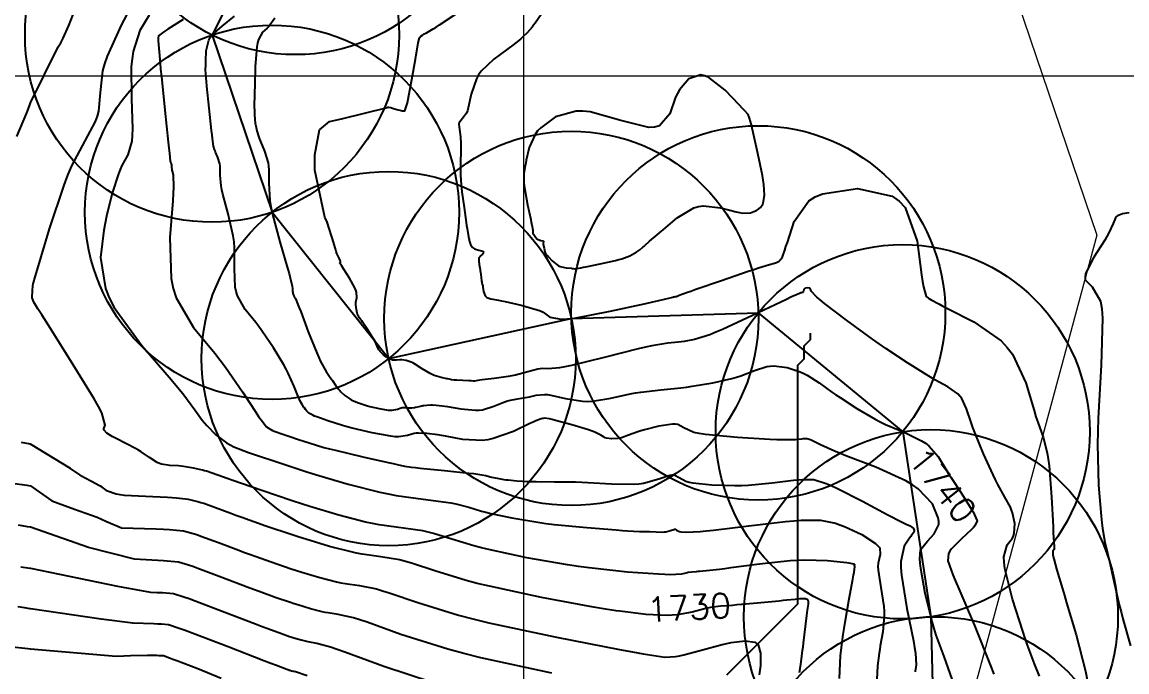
# Model space of a CAD drawing. Header units: metres. Extents: x 837117 to 838477, y 1189012 to 1191015.
# Drawn here: x 837998.7 to 838170, y 1190521.5 to 1190622.2 of the extents above; entities that cross this region are included whole.
import ezdxf

# ---------------------------------------------------------------- set-up
doc = ezdxf.new("R2010")
doc.units = ezdxf.units.M
doc.header["$LTSCALE"] = 0.3
for name, color, linetype in [('CIRCULOS', 60, 'Continuous'), ('COTAS 10', 1, 'Continuous'), ('COTAS INT', 252, 'Continuous'), ('LINEA_DE_CEROS', 61, 'Continuous')]:
    doc.layers.add(name, color=color, linetype=linetype)
for name, color, linetype, lineweight in [('COORD', 7, 'Continuous', 20), ('DRENAJE', 5, 'Continuous', 25), ('Linea_Tendencia', 51, 'Continuous', 20)]:
    doc.layers.add(name, color=color, linetype=linetype, lineweight=lineweight)
doc.styles.get("Standard").update_dxf_attribs({"font": 'simplex.shx'})

msp = doc.modelspace()

# ---------------------------------------------------------------- linework, layer by layer
at = {"layer": 'CIRCULOS'}
for centre in [(838041.072, 1190646.136), (838028.147, 1190620.176), (838037.448, 1190592.708), (838083.858, 1190576.27), (838112.846, 1190577.119), (838055.536, 1190570.039), (838135.241, 1190558.694), (838139.616, 1190530.026), (838140.332, 1190501.035)]:
    msp.add_circle(centre, 29, dxfattribs=at)
at = {"layer": 'COORD'}
for p, q in [((838076.514, 1189013.872), (838076.514, 1191013.872)), ((837476.514, 1190613.872), (838476.514, 1190613.872))]:
    msp.add_line(p, q, dxfattribs=at)
at = {"layer": 'COTAS 10'}
for points, elevation in [([(837997.875, 1190604.453), (837999.44, 1190608.107), (837999.838, 1190609.179), (838000, 1190609.643), (838004.274, 1190618.343), (838004.681, 1190618.963), (838004.849, 1190619.29), (838005.043, 1190619.683), (838005.943, 1190621.663), (838006.917, 1190624.106)], 1730), ([(838037.864, 1190622.806), (838037.118, 1190621.705), (838036.911, 1190621.454), (838036.704, 1190621.227), (838035.952, 1190620.602), (838035.326, 1190619.504), (838035.197, 1190618.979), (838035.088, 1190618.357), (838034.855, 1190615.313), (838034.767, 1190612.151), (838034.749, 1190611.455), (838034.734, 1190610.838), (838034.703, 1190609.257), (838034.705, 1190608.277), (838034.711, 1190608.038), (838034.719, 1190607.814), (838034.767, 1190607.119), (838034.856, 1190606.479), (838034.889, 1190606.288), (838034.927, 1190606.091), (838035.094, 1190605.331), (838035.392, 1190604.359), (838035.512, 1190604.028), (838035.648, 1190603.67), (838036.274, 1190602.156), (838036.826, 1190600.376), (838036.915, 1190599.85), (838036.977, 1190599.311), (838036.97, 1190597.245), (838037.114, 1190594.536), (838037.27, 1190593.591), (838037.478, 1190592.561), (838038.649, 1190588.136), (838039.86, 1190584.05), (838040.092, 1190583.234), (838040.28, 1190582.555), (838040.584, 1190581.24), (838040.601, 1190580.858), (838040.606, 1190580.767), (838040.612, 1190580.682), (838040.637, 1190580.428), (838040.66, 1190580.254), (838040.666, 1190580.219), (838040.67, 1190580.189), (838040.68, 1190580.131), (838040.7, 1190580.078), (838040.711, 1190580.052), (838040.724, 1190580.02), (838040.788, 1190579.866), (838040.877, 1190579.672), (838040.906, 1190579.617), (838040.937, 1190579.56), (838041.063, 1190579.349), (838041.456, 1190578.427), (838041.655, 1190577.923), (838041.892, 1190577.311), (838043.076, 1190574.201), (838044.373, 1190570.936), (838044.682, 1190570.226), (838044.969, 1190569.6), (838045.824, 1190568.04), (838046.487, 1190567.096), (838046.652, 1190566.859), (838046.81, 1190566.632), (838047.315, 1190565.9), (838047.813, 1190565.254), (838047.966, 1190565.082), (838048.126, 1190564.912), (838048.758, 1190564.321), (838049.489, 1190563.795), (838049.711, 1190563.666), (838049.942, 1190563.544), (838050.847, 1190563.164), (838051.929, 1190562.826), (838052.27, 1190562.731), (838052.631, 1190562.635), (838054.085, 1190562.285), (838055.476, 1190562.057), (838055.797, 1190562.038), (838056.089, 1190562.039), (838056.914, 1190562.205), (838057.49, 1190562.422), (838057.626, 1190562.455), (838057.752, 1190562.477), (838058.122, 1190562.458), (838058.457, 1190562.395), (838058.561, 1190562.388), (838058.67, 1190562.385), (838059.104, 1190562.414), (838059.564, 1190562.484), (838059.689, 1190562.508), (838059.813, 1190562.533), (838060.253, 1190562.637), (838060.703, 1190562.737), (838060.833, 1190562.759), (838060.966, 1190562.779), (838061.468, 1190562.83), (838062, 1190562.854), (838062.153, 1190562.856), (838062.307, 1190562.857), (838062.884, 1190562.846), (838063.833, 1190562.739), (838064.221, 1190562.68), (838064.665, 1190562.608), (838066.722, 1190562.241), (838068.979, 1190562.03), (838069.547, 1190562.057), (838070.092, 1190562.119), (838071.856, 1190562.652), (838073.397, 1190563.301), (838073.8, 1190563.437), (838074.193, 1190563.554), (838075.53, 1190563.821), (838076.743, 1190563.996), (838077.059, 1190564.055), (838077.366, 1190564.119), (838078.401, 1190564.391), (838079.694, 1190564.492), (838080.163, 1190564.449), (838080.681, 1190564.376), (838082.951, 1190563.852), (838085.604, 1190563.419), (838086.363, 1190563.402), (838087.132, 1190563.429), (838089.994, 1190563.9), (838092.962, 1190564.562), (838093.796, 1190564.71), (838094.637, 1190564.842), (838097.719, 1190565.194), (838100.856, 1190565.517), (838101.731, 1190565.631), (838102.608, 1190565.756), (838105.798, 1190566.296), (838108.738, 1190566.961), (838109.458, 1190567.164), (838110.137, 1190567.376), (838112.25, 1190568.209), (838114.148, 1190568.818), (838114.692, 1190568.888), (838115.244, 1190568.915), (838117.303, 1190568.658), (838119.353, 1190567.967), (838119.898, 1190567.72), (838120.433, 1190567.45), (838122.288, 1190566.275), (838124.275, 1190564.854), (838124.894, 1190564.429), (838125.543, 1190563.989), (838128.137, 1190562.288), (838130.97, 1190560.627), (838131.771, 1190560.213), (838132.578, 1190559.819), (838134.572, 1190558.978), (838135.549, 1190558.564), (838138.179, 1190557.315), (838138.771, 1190556.924), (838139.303, 1190556.515), (838140.731, 1190554.876), (838141.926, 1190552.916), (838142.312, 1190552.304), (838142.72, 1190551.661), (838144.392, 1190549.09), (838145.869, 1190546.762), (838146.156, 1190546.273), (838146.389, 1190545.851), (838146.787, 1190544.888), (838146.442, 1190544.143), (838146.207, 1190543.859), (838145.91, 1190543.541), (838144.334, 1190542.109), (838142.808, 1190540.581), (838142.544, 1190540.201), (838142.348, 1190539.84), (838142.213, 1190538.694), (838143.037, 1190536.539), (838143.446, 1190535.542), (838143.933, 1190534.37), (838146.348, 1190528.694), (838148.828, 1190522.585), (838149.357, 1190521.14)], 1740), ([(838119.262, 1190521.393), (838119.297, 1190521.677), (838119.486, 1190523.044), (838119.729, 1190524.825), (838119.798, 1190525.37), (838119.869, 1190525.937), (838120.376, 1190530.21), (838120.432, 1190530.65), (838120.483, 1190531.036), (838120.627, 1190531.983), (838120.622, 1190532.472), (838120.579, 1190532.569), (838120.518, 1190532.65), (838120.149, 1190532.804), (838119.608, 1190532.822), (838119.438, 1190532.816), (838119.259, 1190532.806), (838118.544, 1190532.733), (838117.26, 1190532.588), (838116.723, 1190532.533), (838116.107, 1190532.471), (838113.229, 1190532.195), (838110.338, 1190531.931), (838110.214, 1190531.919), (838109.512, 1190531.858), (838108.868, 1190531.803), (838107.022, 1190531.659), (838105.446, 1190531.46), (838104.972, 1190531.369), (838104.482, 1190531.264), (838102.573, 1190530.757), (838100.257, 1190530.328), (838099.509, 1190530.271), (838098.715, 1190530.242), (838095.462, 1190530.36), (838091.367, 1190530.88), (838090.815, 1190530.949), (838089.142, 1190531.216), (838087.301, 1190531.528), (838079.256, 1190533.029), (838071.154, 1190534.754), (838069.277, 1190535.206), (838067.56, 1190535.648), (838062.68, 1190537.154), (838059.057, 1190538.359), (838058.131, 1190538.612), (838057.239, 1190538.829), (838054.295, 1190539.322), (838051.419, 1190539.73), (838050.568, 1190539.894), (838049.695, 1190540.08), (838046.344, 1190540.939), (838042.704, 1190542.033), (838041.648, 1190542.368), (838040.57, 1190542.717), (838036.502, 1190544.093), (838032.742, 1190545.418), (838031.858, 1190545.735), (838031.043, 1190546.03), (838028.666, 1190546.915), (838026.851, 1190547.565), (838026.389, 1190547.712), (838025.945, 1190547.845), (838024.49, 1190548.204), (838022.657, 1190548.433), (838021.974, 1190548.484), (838021.216, 1190548.53), (838017.846, 1190548.647), (838014.588, 1190548.829), (838013.9, 1190548.915), (838013.306, 1190549.016), (838011.934, 1190549.509), (838011.104, 1190550.089), (838010.851, 1190550.244), (838010.589, 1190550.398), (838009.558, 1190550.935), (838008.379, 1190551.573), (838008.023, 1190551.79), (838007.654, 1190552.025), (838006.214, 1190553.02), (838000, 1190556.77), (837998.592, 1190557.048)], 1730), ([(838029.573, 1190520.471), (838025.941, 1190521.953), (838022.71, 1190523.19), (838022.077, 1190523.429), (838021.558, 1190523.624), (838020.629, 1190523.953), (838020.135, 1190523.99), (838019.889, 1190524), (838019.596, 1190524.011), (838018.147, 1190524.048), (838015.515, 1190523.991), (838014.477, 1190523.942), (838013.305, 1190523.878), (838000, 1190524.991), (837999.983, 1190524.994), (837999.578, 1190525.057), (837999.133, 1190525.118), (837997.196, 1190525.336)], 1720)]:
    msp.add_lwpolyline(points, dxfattribs=dict(at, elevation=elevation))
at = {"layer": 'COTAS INT'}
for points, elevation in [([(838125.435, 1190520.484), (838125.585, 1190524.012), (838126.012, 1190527.275), (838126.155, 1190528.221), (838126.308, 1190529.186), (838126.948, 1190532.826), (838127.511, 1190535.88), (838127.616, 1190536.475), (838127.698, 1190536.962), (838127.812, 1190537.818), (838127.792, 1190537.945), (838127.791, 1190537.973), (838127.791, 1190537.998), (838127.807, 1190538.061), (838127.803, 1190538.109), (838127.791, 1190538.125), (838127.774, 1190538.141), (838127.671, 1190538.208), (838126.96, 1190538.325), (838126.559, 1190538.373), (838126.07, 1190538.427), (838123.568, 1190538.68), (838120.078, 1190538.784), (838118.966, 1190538.745), (838117.791, 1190538.676), (838113.023, 1190538.179), (838108.616, 1190537.602), (838107.668, 1190537.482), (838106.839, 1190537.379), (838104.83, 1190537.151), (838103.729, 1190537.05), (838103.473, 1190537.027), (838103.237, 1190537.007), (838102.564, 1190536.955), (838101.988, 1190536.882), (838101.815, 1190536.849), (838101.636, 1190536.811), (838100.939, 1190536.626), (838099.209, 1190536.542), (838098.378, 1190536.568), (838097.394, 1190536.615), (838092.572, 1190536.959), (838086.637, 1190537.594), (838084.953, 1190537.823), (838083.251, 1190538.076), (838076.953, 1190539.184), (838071.266, 1190540.395), (838069.949, 1190540.713), (838068.743, 1190541.023), (838065.318, 1190542.08), (838062.493, 1190542.953), (838061.665, 1190543.148), (838060.818, 1190543.322), (838054.053, 1190544.281), (838053.006, 1190544.483), (838051.931, 1190544.712), (838047.808, 1190545.769), (838043.328, 1190547.116), (838042.028, 1190547.528), (838040.701, 1190547.957), (838035.695, 1190549.651), (838031.393, 1190551.156), (838030.511, 1190551.467), (838029.763, 1190551.732), (838028.176, 1190552.306), (838027.296, 1190552.588), (838026.993, 1190552.668), (838026.664, 1190552.75), (838025.262, 1190553.054), (838023.746, 1190553.31), (838023.346, 1190553.361), (838022.953, 1190553.403), (838021.603, 1190553.486), (838020.328, 1190553.688), (838019.983, 1190553.805), (838019.642, 1190553.949), (838018.437, 1190554.691), (838017.155, 1190555.586), (838016.765, 1190555.827), (838016.359, 1190556.064), (838014.767, 1190556.894), (838013.287, 1190557.63), (838012.952, 1190557.809), (838012.65, 1190557.977), (838011.829, 1190558.492), (838011.423, 1190558.954), (838011.382, 1190559.089), (838011.373, 1190559.227), (838011.599, 1190559.747), (838011.035, 1190561.609), (838010.528, 1190562.592), (838009.869, 1190563.778), (838006.223, 1190569.749), (838002.469, 1190575.656), (838001.742, 1190576.801), (838001.151, 1190577.734), (838000.496, 1190578.776), (838000.268, 1190579.433), (838000.312, 1190580.717), (838000.435, 1190581.749), (838000.439, 1190581.763), (838000.727, 1190582.723), (838001.084, 1190583.914), (838002.944, 1190590.135), (838005.197, 1190596.932), (838005.803, 1190598.485), (838006.401, 1190599.896), (838008.494, 1190603.806), (838010.095, 1190606.767), (838010.383, 1190607.579), (838010.603, 1190608.388), (838010.834, 1190611.286), (838011.207, 1190614.631), (838011.516, 1190615.724), (838011.913, 1190616.888), (838014.093, 1190621.69), (838016.337, 1190625.945)], 1732), ([(838018.406, 1190623.231), (838016.967, 1190620.868), (838015.906, 1190617.607), (838015.739, 1190616.507), (838015.625, 1190615.323), (838015.672, 1190610.337), (838015.825, 1190605.631), (838015.778, 1190604.623), (838015.694, 1190603.743), (838015.069, 1190601.631), (838014.168, 1190599.943), (838013.909, 1190599.33), (838013.647, 1190598.655), (838012.665, 1190595.69), (838011.777, 1190592.102), (838011.573, 1190591.034), (838011.387, 1190589.934), (838010.866, 1190585.69), (838011.602, 1190580.892), (838012.207, 1190579.443), (838012.988, 1190577.941), (838017.257, 1190572.081), (838021.811, 1190566.774), (838022.77, 1190565.622), (838023.598, 1190564.606), (838025.498, 1190562.081), (838026.629, 1190560.5), (838026.972, 1190560.08), (838027.328, 1190559.667), (838028.721, 1190558.239), (838030.4, 1190556.976), (838030.937, 1190556.667), (838031.504, 1190556.376), (838033.813, 1190555.472), (838036.271, 1190554.685), (838036.933, 1190554.468), (838037.586, 1190554.251), (838039.878, 1190553.468), (838042.68, 1190552.554), (838043.655, 1190552.253), (838044.717, 1190551.931), (838049.271, 1190550.599), (838054.167, 1190549.345), (838055.444, 1190549.072), (838056.687, 1190548.832), (838060.891, 1190548.236), (838064.396, 1190547.814), (838065.199, 1190547.683), (838065.928, 1190547.547), (838067.956, 1190547.005), (838069.927, 1190546.397), (838070.62, 1190546.219), (838071.378, 1190546.036), (838074.65, 1190545.34), (838078.679, 1190544.668), (838079.915, 1190544.502), (838081.202, 1190544.343), (838086.283, 1190543.84), (838090.825, 1190543.479), (838091.773, 1190543.411), (838092.587, 1190543.356), (838094.406, 1190543.27), (838095.384, 1190543.256), (838095.666, 1190543.247), (838095.954, 1190543.235), (838097.038, 1190543.171), (838098.055, 1190543.157), (838098.301, 1190543.177), (838098.531, 1190543.208), (838099.233, 1190543.402), (838099.742, 1190543.572), (838099.851, 1190543.586), (838099.945, 1190543.586), (838100.17, 1190543.47), (838100.483, 1190543.289), (838100.634, 1190543.248), (838100.812, 1190543.212), (838101.685, 1190543.117), (838103.814, 1190543.233), (838104.783, 1190543.33), (838105.918, 1190543.455), (838111.387, 1190544.143), (838117.075, 1190544.802), (838118.347, 1190544.91), (838119.487, 1190544.986), (838122.512, 1190544.988), (838124.809, 1190544.521), (838125.491, 1190544.3), (838126.192, 1190544.04), (838128.89, 1190542.77), (838131.048, 1190541.366), (838131.41, 1190541.021), (838131.669, 1190540.695), (838131.753, 1190539.676), (838131.412, 1190538.349), (838131.404, 1190537.828), (838131.433, 1190537.241), (838131.849, 1190534.57), (838132.297, 1190531.63), (838132.345, 1190530.874), (838132.361, 1190530.144), (838132.148, 1190527.716), (838131.763, 1190525.527), (838131.671, 1190524.946), (838131.585, 1190524.377), (838131.328, 1190522.414), (838131.238, 1190520.291)], 1734), ([(838023.678, 1190622.567), (838021.307, 1190621.065), (838020.848, 1190620.766), (838020.475, 1190620.518), (838019.842, 1190620.045), (838019.802, 1190619.666), (838019.803, 1190619.476), (838019.809, 1190619.25), (838019.874, 1190618.129), (838020.08, 1190615.833), (838020.175, 1190614.866), (838020.286, 1190613.756), (838020.825, 1190608.55), (838021.349, 1190603.592), (838021.45, 1190602.638), (838021.533, 1190601.866), (838021.677, 1190600.592), (838021.71, 1190600.484), (838021.724, 1190600.448), (838021.739, 1190600.408), (838021.808, 1190600.24), (838021.87, 1190600.042), (838021.879, 1190599.983), (838021.886, 1190599.923), (838021.886, 1190599.694), (838021.91, 1190599.364), (838021.933, 1190599.241), (838021.963, 1190599.104), (838022.129, 1190598.495), (838022.177, 1190596.583), (838022.132, 1190595.625), (838022.063, 1190594.481), (838021.604, 1190588.801), (838021.79, 1190582.472), (838022.126, 1190580.919), (838022.587, 1190579.452), (838025.28, 1190574.874), (838028.574, 1190570.899), (838029.414, 1190569.811), (838030.222, 1190568.73), (838032.879, 1190564.874), (838034.938, 1190561.723), (838035.37, 1190561.085), (838035.741, 1190560.55), (838036.581, 1190559.466), (838037.24, 1190559.036), (838037.498, 1190558.913), (838037.788, 1190558.787), (838039.106, 1190558.319), (838040.664, 1190557.819), (838041.105, 1190557.674), (838041.55, 1190557.526), (838043.194, 1190556.965), (838045.486, 1190556.285), (838046.34, 1190556.061), (838047.288, 1190555.822), (838051.506, 1190554.831), (838055.444, 1190553.941), (838056.217, 1190553.765), (838056.851, 1190553.619), (838057.993, 1190553.35), (838059.091, 1190553.207), (838059.697, 1190553.141), (838060.434, 1190553.065), (838064.189, 1190552.693), (838067.975, 1190552.306), (838068.733, 1190552.219), (838069.364, 1190552.141), (838070.594, 1190551.931), (838071.11, 1190551.772), (838071.292, 1190551.725), (838071.49, 1190551.677), (838072.347, 1190551.495), (838073.403, 1190551.319), (838073.727, 1190551.275), (838074.064, 1190551.234), (838075.395, 1190551.102), (838077.156, 1190551.009), (838077.764, 1190550.992), (838078.424, 1190550.979), (838081.245, 1190550.963), (838084.522, 1190550.918), (838085.47, 1190550.886), (838086.435, 1190550.846), (838090.069, 1190550.631), (838093.479, 1190550.586), (838094.303, 1190550.653), (838095.074, 1190550.755), (838097.428, 1190551.407), (838099.135, 1190551.976), (838099.499, 1190552.024), (838099.816, 1190552.025), (838100.569, 1190551.634), (838101.62, 1190551.027), (838102.124, 1190550.892), (838102.721, 1190550.771), (838105.65, 1190550.451), (838109.234, 1190550.367), (838110.244, 1190550.394), (838111.263, 1190550.444), (838115.006, 1190550.805), (838118.304, 1190551.188), (838119.041, 1190551.25), (838119.703, 1190551.294), (838121.457, 1190551.296), (838123.376, 1190550.707), (838124.142, 1190550.379), (838125.009, 1190549.979), (838128.987, 1190547.937), (838132.855, 1190545.869), (838133.652, 1190545.453), (838134.331, 1190545.103), (838135.795, 1190544.405), (838136.386, 1190544.138), (838136.514, 1190544.061), (838136.627, 1190543.982), (838136.908, 1190543.687), (838137.023, 1190543.41), (838137.031, 1190543.344), (838137.03, 1190543.282), (838136.941, 1190543.096), (838136.626, 1190542.675), (838136.481, 1190542.465), (838136.312, 1190542.216), (838135.493, 1190540.978), (838134.957, 1190538.584), (838134.966, 1190537.605), (838135.043, 1190536.49), (838135.887, 1190531.322), (838136.895, 1190526.297), (838137.075, 1190525.273), (838137.211, 1190524.407), (838137.348, 1190522.606), (838137.218, 1190521.867), (838137.187, 1190521.67), (838137.158, 1190521.478)], 1736), ([(838142.915, 1190520.362), (838141.658, 1190523.858), (838140.42, 1190527.198), (838140.099, 1190528.236), (838139.787, 1190529.322), (838138.738, 1190533.653), (838138.028, 1190537.52), (838137.929, 1190538.315), (838137.873, 1190538.989), (838138.025, 1190540.428), (838138.608, 1190541.201), (838138.824, 1190541.456), (838139.064, 1190541.728), (838140.124, 1190542.858), (838140.822, 1190544.331), (838140.833, 1190544.819), (838140.764, 1190545.343), (838139.857, 1190547.525), (838137.644, 1190549.861), (838136.752, 1190550.482), (838135.739, 1190551.092), (838131.073, 1190553.199), (838126.435, 1190554.97), (838125.44, 1190555.368), (838124.571, 1190555.725), (838122.475, 1190556.678), (838121.379, 1190557.24), (838121.141, 1190557.351), (838120.93, 1190557.441), (838120.401, 1190557.603), (838119.918, 1190557.603), (838119.736, 1190557.591), (838119.533, 1190557.573), (838118.625, 1190557.468), (838116.607, 1190557.432), (838115.705, 1190557.458), (838114.654, 1190557.501), (838109.614, 1190557.785), (838104.681, 1190558.251), (838103.696, 1190558.408), (838102.877, 1190558.577), (838101.294, 1190559.289), (838100.395, 1190559.811), (838100.007, 1190559.86), (838099.558, 1190559.867), (838097.433, 1190559.55), (838095.18, 1190558.978), (838094.65, 1190558.826), (838094.16, 1190558.676), (838092.732, 1190558.153), (838091.621, 1190557.758), (838091.331, 1190557.689), (838091.05, 1190557.636), (838090.099, 1190557.589), (838089.298, 1190557.715), (838089.112, 1190557.771), (838088.94, 1190557.837), (838088.446, 1190558.153), (838087.514, 1190558.629), (838087.066, 1190558.795), (838086.536, 1190558.977), (838083.938, 1190559.756), (838081.382, 1190560.452), (838080.879, 1190560.579), (838080.464, 1190560.679), (838079.706, 1190560.806), (838079.516, 1190560.757), (838079.46, 1190560.745), (838079.402, 1190560.734), (838079.179, 1190560.702), (838078.376, 1190560.385), (838077.952, 1190560.194), (838077.441, 1190559.959), (838074.867, 1190558.74), (838071.754, 1190557.634), (838070.903, 1190557.471), (838070.056, 1190557.371), (838067.037, 1190557.523), (838064.361, 1190558.003), (838063.731, 1190558.108), (838063.148, 1190558.202), (838061.445, 1190558.44), (838060.142, 1190558.486), (838059.812, 1190558.458), (838059.496, 1190558.412), (838058.466, 1190558.098), (838057.052, 1190557.902), (838056.493, 1190557.929), (838055.863, 1190557.992), (838052.982, 1190558.516), (838049.886, 1190559.263), (838049.118, 1190559.466), (838048.39, 1190559.669), (838046.088, 1190560.388), (838044.393, 1190561.001), (838044.049, 1190561.135), (838043.759, 1190561.255), (838043.162, 1190561.56), (838042.934, 1190561.773), (838042.876, 1190561.835), (838042.821, 1190561.897), (838042.641, 1190562.13), (838042.459, 1190562.394), (838042.402, 1190562.476), (838042.342, 1190562.562), (838042.103, 1190562.903), (838041.759, 1190563.557), (838041.634, 1190563.84), (838041.496, 1190564.168), (838040.887, 1190565.72), (838039.971, 1190567.758), (838039.639, 1190568.392), (838039.273, 1190569.055), (838037.668, 1190571.703), (838035.887, 1190574.348), (838035.41, 1190575.01), (838034.94, 1190575.642), (838033.302, 1190577.668), (838032.076, 1190579.751), (838031.867, 1190580.418), (838031.714, 1190581.125), (838031.629, 1190584.005), (838031.65, 1190587.212), (838031.563, 1190588.125), (838031.436, 1190589.048), (838030.643, 1190592.474), (838029.814, 1190595.521), (838029.665, 1190596.206), (838029.551, 1190596.821), (838029.428, 1190598.47), (838029.432, 1190599.617), (838029.397, 1190599.917), (838029.348, 1190600.209), (838029.041, 1190601.198), (838028.693, 1190602.039), (838028.618, 1190602.238), (838028.551, 1190602.422), (838028.385, 1190602.962), (838028.214, 1190604.13), (838028.144, 1190604.71), (838028.064, 1190605.401), (838027.692, 1190608.822), (838027.343, 1190612.258), (838027.277, 1190612.958), (838027.224, 1190613.55), (838027.143, 1190614.78), (838027.159, 1190615.548), (838027.166, 1190615.848), (838027.175, 1190616.186), (838027.217, 1190617.723), (838027.633, 1190619.391), (838027.877, 1190619.813), (838028.177, 1190620.216), (838029.725, 1190621.528), (838031.633, 1190623.114)], 1738), ([(838156.454, 1190520.82), (838155.667, 1190522.76), (838154.581, 1190525.608), (838154.225, 1190526.639), (838153.845, 1190527.776), (838152.271, 1190532.76), (838151.091, 1190537.497), (838150.958, 1190538.478), (838150.91, 1190539.317), (838151.439, 1190541.153), (838152.273, 1190542.209), (838152.418, 1190542.556), (838152.526, 1190542.927), (838152.604, 1190544.461), (838152.271, 1190546.121), (838152.12, 1190546.571), (838151.944, 1190547.016), (838151.093, 1190548.588), (838149.967, 1190550.553), (838149.617, 1190551.246), (838149.251, 1190552.004), (838147.79, 1190555.279), (838146.431, 1190558.598), (838146.129, 1190559.383), (838145.858, 1190560.11), (838145.148, 1190562.254), (838144.399, 1190563.848), (838144.104, 1190564.229), (838143.771, 1190564.584), (838142.254, 1190565.647), (838140.217, 1190566.762), (838139.558, 1190567.149), (838138.857, 1190567.57), (838135.978, 1190569.372), (838132.614, 1190571.616), (838131.607, 1190572.315), (838130.568, 1190573.048), (838126.541, 1190575.978), (838123.121, 1190578.588), (838122.465, 1190579.12), (838121.934, 1190579.57), (838121.067, 1190580.504), (838120.952, 1190580.82), (838120.897, 1190580.88), (838120.83, 1190580.928), (838120.504, 1190581.002), (838120.171, 1190580.951), (838120.101, 1190580.921), (838120.041, 1190580.883), (838119.902, 1190580.688), (838119.838, 1190580.49), (838119.814, 1190580.418), (838119.792, 1190580.354), (838119.781, 1190580.335), (838119.777, 1190580.331), (838119.774, 1190580.326), (838119.76, 1190580.314), (838119.736, 1190580.302), (838119.727, 1190580.299), (838119.717, 1190580.295), (838119.67, 1190580.282), (838119.567, 1190580.25), (838119.521, 1190580.235), (838119.468, 1190580.218), (838119.217, 1190580.132), (838117.92, 1190579.541), (838117.209, 1190579.205), (838116.345, 1190578.795), (838111.951, 1190576.69), (838107.293, 1190574.544), (838106.263, 1190574.108), (838105.346, 1190573.74), (838102.97, 1190572.981), (838101.336, 1190572.704), (838100.886, 1190572.64), (838100.438, 1190572.582), (838098.832, 1190572.417), (838096.346, 1190572.001), (838095.344, 1190571.784), (838094.206, 1190571.524), (838088.961, 1190570.217), (838083.893, 1190568.973), (838082.867, 1190568.753), (838082.004, 1190568.586), (838080.247, 1190568.429), (838079.343, 1190568.478), (838079.018, 1190568.439), (838078.66, 1190568.379), (838077.096, 1190567.975), (838075.215, 1190567.482), (838074.657, 1190567.365), (838074.084, 1190567.257), (838071.88, 1190566.94), (838070.011, 1190566.723), (838069.648, 1190566.679), (838069.353, 1190566.642), (838068.845, 1190566.564), (838068.77, 1190566.541), (838068.746, 1190566.538), (838068.722, 1190566.537), (838068.624, 1190566.546), (838068.321, 1190566.57), (838068.167, 1190566.579), (838067.982, 1190566.588), (838067.059, 1190566.627), (838066.106, 1190566.673), (838065.902, 1190566.687), (838065.724, 1190566.701), (838065.297, 1190566.756), (838064.891, 1190566.843), (838064.726, 1190566.876), (838064.538, 1190566.915), (838063.67, 1190567.089), (838062.601, 1190567.425), (838062.287, 1190567.565), (838061.964, 1190567.726), (838060.732, 1190568.475), (838059.566, 1190569.207), (838059.285, 1190569.356), (838059.023, 1190569.482), (838058.227, 1190569.746), (838057.585, 1190569.825), (838057.42, 1190569.834), (838057.26, 1190569.839), (838056.726, 1190569.81), (838056.264, 1190569.792), (838056.148, 1190569.804), (838056.038, 1190569.822), (838055.687, 1190569.945), (838055.337, 1190570.163), (838055.228, 1190570.24), (838055.114, 1190570.325), (838054.657, 1190570.694), (838054.221, 1190571.14), (838054.121, 1190571.274), (838054.029, 1190571.412), (838053.768, 1190571.949), (838053.416, 1190572.682), (838053.267, 1190572.944), (838053.095, 1190573.232), (838052.286, 1190574.485), (838051.505, 1190575.646), (838051.35, 1190575.875), (838051.222, 1190576.064), (838050.983, 1190576.416), (838050.919, 1190576.505), (838050.883, 1190576.553), (838050.819, 1190576.635), (838050.735, 1190576.842), (838050.706, 1190576.943), (838050.673, 1190577.065), (838050.531, 1190577.664), (838050.443, 1190578.377), (838050.445, 1190578.57), (838050.457, 1190578.761), (838050.597, 1190579.435), (838050.551, 1190580.311), (838050.446, 1190580.629), (838050.302, 1190580.98), (838049.448, 1190582.521), (838048.546, 1190583.941), (838048.372, 1190584.215), (838048.23, 1190584.438), (838047.987, 1190584.813), (838047.98, 1190584.857), (838047.986, 1190584.871), (838047.995, 1190584.886), (838048.059, 1190584.946), (838048.078, 1190585.085), (838048.06, 1190585.149), (838048.032, 1190585.224), (838047.843, 1190585.587), (838047.522, 1190586.336), (838047.409, 1190586.655), (838047.286, 1190587.022), (838046.759, 1190588.748), (838046.224, 1190590.481), (838046.097, 1190590.852), (838045.979, 1190591.177), (838045.629, 1190591.958), (838044.082, 1190599.233), (838044.082, 1190601.631), (838044.819, 1190605.504), (838046.386, 1190606.795), (838048.229, 1190607.164), (838055.359, 1190608.955), (838055.374, 1190608.976), (838055.397, 1190608.991), (838055.543, 1190609), (838055.857, 1190608.932), (838055.985, 1190608.898), (838056.132, 1190608.858), (838056.814, 1190608.659), (838057.49, 1190608.474), (838057.634, 1190608.443), (838057.76, 1190608.421), (838058.055, 1190608.413), (838058.324, 1190609.188), (838058.432, 1190609.66), (838058.555, 1190610.243), (838059.122, 1190613.277), (838059.677, 1190616.436), (838059.793, 1190617.097), (838059.892, 1190617.667), (838060.113, 1190618.956), (838060.243, 1190619.536), (838060.284, 1190619.659), (838060.327, 1190619.765), (838060.504, 1190620.012), (838060.761, 1190620.176), (838060.855, 1190620.229), (838060.959, 1190620.285), (838061.417, 1190620.518), (838062.441, 1190621.121), (838062.902, 1190621.411), (838063.439, 1190621.754), (838066.022, 1190623.436)], 1742), ([(838079.162, 1190623.378), (838078.24, 1190622.006), (838078.004, 1190621.685), (838077.776, 1190621.389), (838077.026, 1190620.531), (838076.363, 1190619.893), (838076.191, 1190619.735), (838076.024, 1190619.585), (838075.46, 1190619.113), (838074.58, 1190618.446), (838074.214, 1190618.174), (838073.794, 1190617.863), (838071.832, 1190616.423), (838069.891, 1190614.565), (838069.484, 1190613.991), (838069.134, 1190613.39), (838068.341, 1190611.004), (838067.878, 1190608.87), (838067.736, 1190608.429), (838067.588, 1190608.052), (838067.003, 1190607.232), (838066.545, 1190606.726), (838066.477, 1190606.548), (838066.434, 1190606.353), (838066.493, 1190605.511), (838066.666, 1190604.413), (838066.696, 1190604.058), (838066.717, 1190603.679), (838066.728, 1190602.126), (838066.697, 1190600.529), (838066.693, 1190600.124), (838066.69, 1190599.734), (838066.693, 1190598.459), (838066.782, 1190596.979), (838066.834, 1190596.46), (838066.896, 1190595.894), (838067.219, 1190593.456), (838067.556, 1190591.136), (838067.628, 1190590.644), (838067.691, 1190590.217), (838067.841, 1190589.219), (838067.953, 1190588.644), (838067.992, 1190588.483), (838068.034, 1190588.322), (838068.217, 1190587.735), (838068.544, 1190587.239), (838068.678, 1190587.134), (838068.829, 1190587.044), (838069.533, 1190586.838), (838070.116, 1190586.673), (838070.192, 1190586.608), (838070.232, 1190586.536), (838070.066, 1190586.207), (838069.732, 1190585.885), (838069.665, 1190585.818), (838069.609, 1190585.759), (838069.5, 1190585.626), (838069.492, 1190585.424), (838069.5, 1190585.323), (838069.512, 1190585.201), (838069.592, 1190584.598), (838069.697, 1190583.857), (838069.726, 1190583.648), (838069.754, 1190583.438), (838069.853, 1190582.669), (838069.941, 1190582.025), (838069.962, 1190581.895), (838069.983, 1190581.785), (838070.046, 1190581.562), (838070.112, 1190581.336), (838070.134, 1190581.225), (838070.158, 1190581.092), (838070.257, 1190580.435), (838070.496, 1190579.777), (838070.608, 1190579.642), (838070.74, 1190579.529), (838071.383, 1190579.293), (838072.574, 1190579.081), (838073.052, 1190578.983), (838073.594, 1190578.868), (838076.089, 1190578.309), (838078.543, 1190577.618), (838079.06, 1190577.419), (838079.506, 1190577.217), (838080.531, 1190576.462), (838082.307, 1190576.129), (838083.227, 1190576.194), (838084.332, 1190576.327), (838089.87, 1190577.374), (838095.401, 1190578.6), (838096.502, 1190578.846), (838097.417, 1190579.051), (838099.167, 1190579.454), (838099.61, 1190579.567), (838099.701, 1190579.589), (838099.779, 1190579.607), (838099.944, 1190579.639), (838100.021, 1190579.647), (838100.042, 1190579.65), (838100.064, 1190579.653), (838100.141, 1190579.666), (838100.255, 1190579.702), (838100.298, 1190579.719), (838100.347, 1190579.74), (838100.569, 1190579.842), (838101.737, 1190580.273), (838102.382, 1190580.5), (838103.167, 1190580.775), (838107.166, 1190582.159), (838111.291, 1190583.565), (838112.155, 1190583.853), (838112.9, 1190584.097), (838114.587, 1190584.615), (838115.362, 1190584.837), (838115.532, 1190584.894), (838115.682, 1190584.95), (838116.061, 1190585.14), (838116.295, 1190585.349), (838116.353, 1190585.419), (838116.408, 1190585.493), (838116.586, 1190585.799), (838116.96, 1190586.845), (838117.14, 1190587.384), (838117.352, 1190588.033), (838118.395, 1190591.276), (838120.672, 1190594.469), (838121.663, 1190595.084), (838122.81, 1190595.583), (838128.256, 1190596.417), (838133.603, 1190595.211), (838134.689, 1190594.424), (838135.603, 1190593.441), (838137.477, 1190588.256), (838138.153, 1190583.005), (838138.312, 1190581.981), (838138.459, 1190581.143), (838138.889, 1190579.668), (838139.221, 1190579.426), (838139.307, 1190579.365), (838139.39, 1190579.308), (838139.668, 1190579.122), (838140.84, 1190578.501), (838141.486, 1190578.168), (838142.273, 1190577.766), (838146.278, 1190575.732), (838150.505, 1190572.769), (838151.432, 1190571.78), (838152.253, 1190570.719), (838154.34, 1190566.278), (838155.602, 1190561.997), (838155.904, 1190561.036), (838156.186, 1190560.172), (838157.03, 1190557.865), (838157.657, 1190555.424), (838157.801, 1190554.476), (838157.933, 1190553.41), (838158.306, 1190548.578), (838158.547, 1190543.994), (838158.596, 1190543.085), (838158.638, 1190542.331), (838158.727, 1190540.909), (838158.723, 1190540.553), (838158.706, 1190540.472), (838158.683, 1190540.399), (838158.543, 1190540.196), (838158.526, 1190539.648), (838158.579, 1190539.356), (838158.658, 1190539.005), (838159.155, 1190537.23), (838160.013, 1190534.376), (838160.319, 1190533.345), (838160.656, 1190532.208), (838162.123, 1190527.23), (838163.575, 1190521.583), (838163.903, 1190520.026)], 1744), ([(838170.364, 1190592.613), (838169.297, 1190592.457), (838168.572, 1190592.184), (838168.407, 1190592.038), (838168.259, 1190591.861), (838167.853, 1190590.972), (838167.213, 1190589.511), (838166.917, 1190588.975), (838166.569, 1190588.382), (838164.883, 1190585.764), (838163.61, 1190583.239), (838163.523, 1190582.704), (838163.55, 1190582.241), (838164.606, 1190581.162), (838165.922, 1190578.929), (838166.113, 1190577.739), (838166.229, 1190576.3), (838166.023, 1190569.039), (838165.539, 1190560.785), (838165.479, 1190558.721), (838165.453, 1190556.753), (838165.626, 1190550.446), (838166.003, 1190545.632), (838166.105, 1190544.606), (838166.206, 1190543.713), (838166.561, 1190541.596), (838166.988, 1190539.906), (838167.134, 1190539.282), (838167.293, 1190538.591), (838167.968, 1190535.534), (838168.825, 1190531.872), (838169.098, 1190530.801), (838169.386, 1190529.704), (838170.558, 1190525.534)], 1746), ([(837995.689, 1190550.96), (837999.436, 1190550.419), (838000, 1190550.31), (838003.303, 1190548.019), (838006.832, 1190546.705), (838010.359, 1190545.486), (838011.654, 1190544.86), (838014.089, 1190543.808), (838019.479, 1190543.656), (838020.603, 1190543.608), (838021.567, 1190543.557), (838023.718, 1190543.354), (838025.226, 1190542.939), (838025.785, 1190542.756), (838026.406, 1190542.543), (838029.156, 1190541.525), (838032.322, 1190540.328), (838033.205, 1190540.003), (838034.09, 1190539.68), (838037.309, 1190538.535), (838040.438, 1190537.477), (838041.268, 1190537.208), (838042.08, 1190536.95), (838044.881, 1190536.109), (838047.458, 1190535.448), (838048.131, 1190535.305), (838048.785, 1190535.178), (838050.998, 1190534.865), (838053.66, 1190534.337), (838054.597, 1190534.076), (838055.621, 1190533.766), (838060.043, 1190532.228), (838066.376, 1190530.274), (838068.606, 1190529.7), (838071.042, 1190529.113), (838081.558, 1190526.874), (838091.351, 1190524.979), (838093.33, 1190524.608), (838094.992, 1190524.304), (838098.352, 1190523.761), (838100.035, 1190523.869), (838100.64, 1190523.975), (838101.305, 1190524.114), (838104.207, 1190524.889), (838107.222, 1190525.71), (838107.958, 1190525.878), (838108.65, 1190526.02), (838110.794, 1190526.317), (838112.299, 1190526.097), (838112.589, 1190525.914), (838112.824, 1190525.677), (838113.213, 1190524.378), (838113.194, 1190522.866), (838113.171, 1190522.494), (838113.141, 1190522.143), (838112.969, 1190521.046)], 1728), ([(838080.858, 1190521.309), (838069.818, 1190523.69), (838067.184, 1190524.341), (838064.732, 1190524.99), (838057.405, 1190527.302), (838052.185, 1190529.172), (838051.063, 1190529.541), (838050.081, 1190529.845), (838047.7, 1190530.407), (838046.151, 1190530.627), (838045.693, 1190530.716), (838045.222, 1190530.816), (838043.417, 1190531.278), (838041.457, 1190531.868), (838040.887, 1190532.048), (838040.307, 1190532.236), (838038.116, 1190532.977), (838035.439, 1190533.942), (838034.552, 1190534.271), (838033.602, 1190534.627), (838029.646, 1190536.134), (838025.96, 1190537.52), (838025.182, 1190537.8), (838024.508, 1190538.034), (838022.946, 1190538.503), (838020.63, 1190538.678), (838016.135, 1190538.951), (838009.006, 1190540.785), (838000, 1190543.904), (837999.528, 1190543.989), (837998.146, 1190544.212)], 1726), ([(837998.516, 1190537.778), (837999.94, 1190537.559), (838000, 1190537.547), (838013.487, 1190534.773), (838018.606, 1190533.853), (838019.616, 1190533.817), (838020.465, 1190533.782), (838022.174, 1190533.653), (838023.789, 1190533.129), (838024.578, 1190532.844), (838025.515, 1190532.498), (838030.135, 1190530.743), (838034.882, 1190528.925), (838035.899, 1190528.539), (838036.787, 1190528.204), (838038.923, 1190527.42), (838040.176, 1190526.996), (838040.507, 1190526.888), (838040.833, 1190526.785), (838041.954, 1190526.448), (838042.986, 1190526.184), (838043.255, 1190526.126), (838043.517, 1190526.076), (838044.402, 1190525.95), (838046.502, 1190525.353), (838047.529, 1190525.005), (838048.75, 1190524.578), (838054.767, 1190522.376), (838062.478, 1190519.825)], 1724), ([(838042.923, 1190520.861), (838041.105, 1190521.493), (838040.882, 1190521.525), (838040.817, 1190521.537), (838040.749, 1190521.552), (838040.49, 1190521.618), (838040.209, 1190521.703), (838040.127, 1190521.729), (838040.044, 1190521.756), (838039.73, 1190521.862), (838038.136, 1190522.466), (838037.246, 1190522.807), (838036.162, 1190523.223), (838030.625, 1190525.352), (838025.07, 1190527.475), (838023.974, 1190527.887), (838023.07, 1190528.223), (838021.402, 1190528.803), (838020.3, 1190528.886), (838019.753, 1190528.909), (838019.101, 1190528.932), (838015.874, 1190529.015), (838010.94, 1190529.678), (838000, 1190531.268), (837999.962, 1190531.276), (837999.047, 1190531.417), (837998.042, 1190531.557)], 1722)]:
    msp.add_lwpolyline(points, dxfattribs=dict(at, elevation=elevation))
at = {"layer": 'COTAS INT', "elevation": 1746}
msp.add_lwpolyline([(838091.539, 1190606.941), (838086.796, 1190608.254), (838085.658, 1190608.369), (838084.596, 1190608.376), (838081.391, 1190607.504), (838079.115, 1190605.814), (838078.638, 1190605.305), (838078.228, 1190604.778), (838077.3, 1190602.73), (838076.878, 1190600.787), (838076.786, 1190600.327), (838076.705, 1190599.901), (838076.503, 1190598.645), (838076.513, 1190597.28), (838076.565, 1190596.785), (838076.639, 1190596.24), (838077.085, 1190593.848), (838077.561, 1190591.591), (838077.655, 1190591.131), (838077.731, 1190590.741), (838077.869, 1190589.927), (838077.905, 1190589.48), (838078.528, 1190588.605), (838078.622, 1190588.534), (838078.721, 1190588.474), (838079.123, 1190588.345), (838079.454, 1190588.277), (838079.508, 1190588.256), (838079.546, 1190588.234), (838079.548, 1190588.143), (838079.496, 1190587.932), (838079.5, 1190587.833), (838079.512, 1190587.717), (838079.621, 1190587.154), (838079.752, 1190586.604), (838079.778, 1190586.497), (838079.8, 1190586.41), (838079.84, 1190586.257), (838079.861, 1190586.233), (838079.87, 1190586.227), (838079.882, 1190586.222), (838079.936, 1190586.203), (838080.125, 1190586.036), (838080.22, 1190585.937), (838080.335, 1190585.815), (838080.906, 1190585.183), (838081.659, 1190584.542), (838081.888, 1190584.413), (838082.126, 1190584.307), (838083.062, 1190584.099), (838083.866, 1190584.037), (838084.021, 1190584.023), (838084.148, 1190584.009), (838084.361, 1190583.97), (838084.417, 1190583.952), (838084.444, 1190583.952), (838084.475, 1190583.954), (838084.63, 1190583.981), (838085.314, 1190584.12), (838085.68, 1190584.193), (838086.122, 1190584.28), (838088.353, 1190584.721), (838090.715, 1190585.237), (838091.239, 1190585.372), (838091.706, 1190585.503), (838092.924, 1190585.949), (838093.678, 1190586.351), (838093.854, 1190586.455), (838094.015, 1190586.555), (838094.475, 1190586.891), (838094.931, 1190587.284), (838095.09, 1190587.421), (838095.262, 1190587.571), (838096.002, 1190588.212), (838097.164, 1190589.208), (838097.603, 1190589.58), (838098.093, 1190589.995), (838100.288, 1190591.842), (838102.859, 1190593.375), (838103.585, 1190593.591), (838104.319, 1190593.718), (838107.023, 1190593.423), (838109.4, 1190592.765), (838109.928, 1190592.662), (838110.399, 1190592.594), (838111.63, 1190592.635), (838112.397, 1190592.922), (838112.575, 1190593.008), (838112.739, 1190593.098), (838113.209, 1190593.449), (838113.528, 1190593.965), (838113.596, 1190594.159), (838113.656, 1190594.375), (838113.799, 1190595.34), (838113.697, 1190597.01), (838113.602, 1190597.671), (838113.478, 1190598.417), (838112.787, 1190601.829), (838112.054, 1190605.086), (838111.903, 1190605.736), (838111.775, 1190606.276), (838111.499, 1190607.316), (838111.389, 1190607.598), (838111.365, 1190607.66), (838111.344, 1190607.716), (838111.291, 1190607.859), (838110.72, 1190608.495), (838110.373, 1190608.86), (838109.944, 1190609.308), (838107.709, 1190611.61), (838105.161, 1190613.612), (838104.534, 1190613.871), (838103.942, 1190614.002), (838102.086, 1190613.407), (838100.636, 1190611.703), (838100.3, 1190611.134), (838099.991, 1190610.524), (838099.113, 1190607.972), (838097.529, 1190606.096), (838096.776, 1190605.911), (838095.887, 1190605.872)], close=True, dxfattribs=at)
at = {"layer": 'DRENAJE'}
for points in [[(838120.906, 1190573.959, 0), (838120.906, 1190572.959, 0), (838119.906, 1190571.96, 0), (838119.906, 1190569.96, 0), (838118.907, 1190568.961, 0), (838118.907, 1190531.973, 0), (838116.907, 1190529.974, 0), (838115.908, 1190528.974, 0), (838114.908, 1190527.974, 0), (838113.908, 1190526.975, 0), (838112.909, 1190525.975, 0)], [(838112.909, 1190525.975, 0), (838111.909, 1190524.975, 0), (838109.91, 1190522.976, 0), (838108.91, 1190521.976, 0), (838107.91, 1190520.977, 0)]]:
    msp.add_polyline3d(points, dxfattribs=at)
at = {"layer": 'LINEA_DE_CEROS'}
msp.add_lwpolyline([(838041.072, 1190646.136), (838028.147, 1190620.176), (838037.448, 1190592.708), (838055.536, 1190570.039), (838083.858, 1190576.27), (838112.846, 1190577.119), (838135.241, 1190558.694), (838139.616, 1190530.026), (838140.332, 1190501.035), (838136.393, 1190472.304), (838122.486, 1190446.609), (838115.763, 1190418.223), (838111.178, 1190389.588), (838102.415, 1190361.943), (838097.092, 1190333.436), (838092.837, 1190304.75)], dxfattribs=at)
at = {"layer": 'Linea_Tendencia'}
msp.add_lwpolyline([(838041.852, 1190952.651), (838165.343, 1190589.154), (838075.416, 1190256.306), (838109.489, 1190042.064), (837622.868, 1190250.641), (837754.279, 1189827.032), (837723.495, 1189335.311)], dxfattribs=at)

# ---------------------------------------------------------------- texts
at = {"layer": 'COTAS 10', "char_height": 3.8, "attachment_point": 7}
for s, insert, rotation in [('1740', (838135.873, 1190554.31, 1740), 308.67191), ('1730', (838095.715, 1190529.218, 1730), 3.174)]:
    msp.add_mtext(s, dxfattribs=dict(at, insert=insert, rotation=rotation))

doc.saveas('drawing.dxf')
